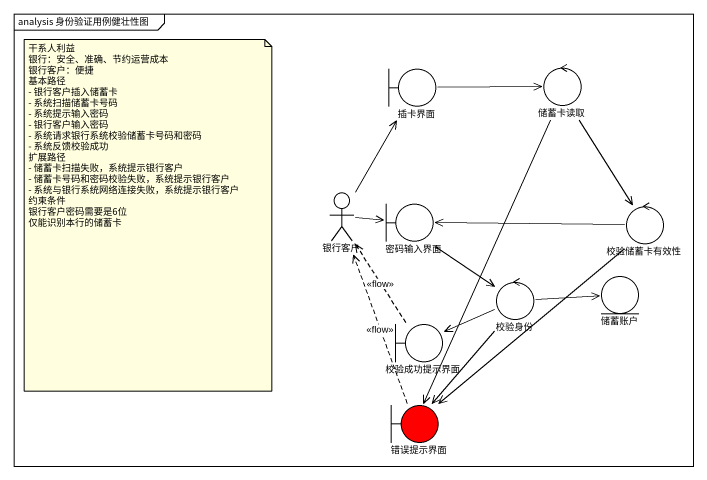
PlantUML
@startuml
mainframe analysis 身份验证用例健壮性图
boundary 插卡界面
control 储蓄卡读取
actor 银行客户
boundary 密码输入界面
control 校验储蓄卡有效性
control 校验身份
entity 储蓄账户
boundary 校验成功提示界面
boundary 错误提示界面 #FF0000
插卡界面 -right-> 储蓄卡读取
储蓄卡读取 --> 校验储蓄卡有效性
储蓄卡读取 --> 错误提示界面
银行客户 -up-> 插卡界面
银行客户 -right-> 密码输入界面
密码输入界面 --> 校验身份
校验储蓄卡有效性 -left-> 密码输入界面
校验储蓄卡有效性 --> 错误提示界面
校验身份 -right-> 储蓄账户
校验身份 -left-> 校验成功提示界面
校验身份 --> 错误提示界面
校验成功提示界面 .up.> 银行客户 : <<flow>>
错误提示界面 .up.> 银行客户 : <<flow>>
note as N1
  干系人利益
  银行：安全、准确、节约运营成本
  银行客户：便捷
  基本路径
  - 银行客户插入储蓄卡
  - 系统扫描储蓄卡号码
  - 系统提示输入密码
  - 银行客户输入密码
  - 系统请求银行系统校验储蓄卡号码和密码
  - 系统反馈校验成功
  扩展路径
  - 储蓄卡扫描失败，系统提示银行客户
  - 储蓄卡号码和密码校验失败，系统提示银行客户
  - 系统与银行系统网络连接失败，系统提示银行客户
  约束条件
  银行客户密码需要是6位
  仅能识别本行的储蓄卡
end note
@enduml
